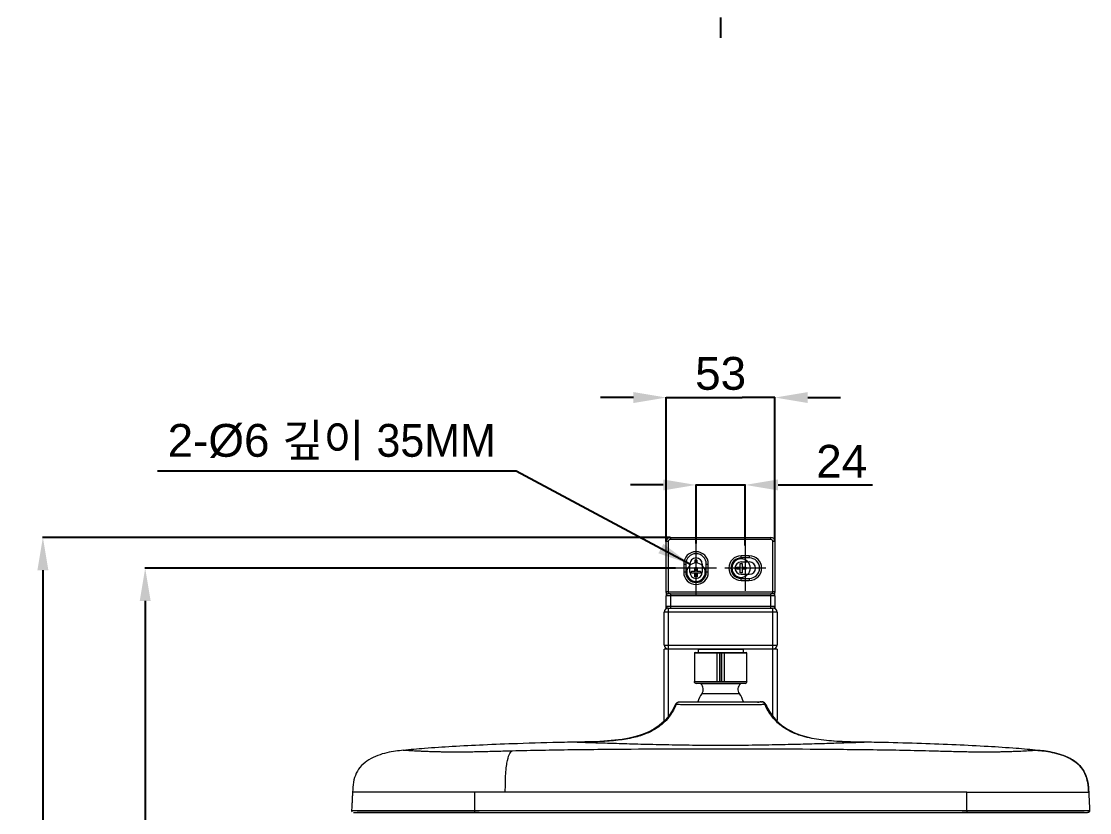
# Model space of a CAD drawing. Header units: millimetres. Extents: x -6909 to -4533, y -2578 to 782.
# Drawn here: x -6293 to -5772, y -369 to 16 of the extents above; entities that cross this region are included whole.
import ezdxf

# ---------------------------------------------------------------- set-up
doc = ezdxf.new("R2010")
doc.units = ezdxf.units.MM
doc.linetypes.add('CENTER2', pattern=[28.575, 19.05, -3.175, 3.175, -3.175])
doc.linetypes.add('HIDDENX2', pattern=[19.05, 12.7, -6.35])
doc.layers.add('DIM', color=3, linetype='Continuous', lineweight=9)
doc.layers.add('FORM', color=7, linetype='Continuous')
doc.layers.add('HIDDEN', color=8, linetype='HIDDENX2')
doc.styles.get("Standard").update_dxf_attribs({"font": 'arial.ttf'})
doc.dimstyles.get("Standard").update_dxf_attribs({"dimtxt": 16, "dimasz": 16, "dimexe": 0.18, "dimexo": 0.0625, "dimgap": 3.5, "dimtad": 0, "dimdec": 1, "dimdsep": 46, "dimtxsty": 'Standard', "dimcen": 0.09, "dimclrd": 3, "dimclre": 3, "dimclrt": 3, "dimadec": 0, "dimazin": 0, "dimtfac": 1, "dimtdec": 1, "dimtofl": 0, "dimtmove": 0, "dimatfit": 3, "dimfxl": 1, "dimtolj": 1, "dimtzin": 0, "dimarcsym": 0})

# ---------------------------------------------------------------- blocks, each defined once
blk = doc.blocks.new('*D153')
at = {"color": 3, "lineweight": -2, "transparency": 16777216}
for p, q in [((-5979.91, -209.62), (-5995.91, -209.62)), ((-5963.91, -238.12), (-5963.91, -209.44)), ((-5963.91, -209.62), (-5939.91, -209.62)), ((-5939.91, -239.12), (-5939.91, -209.44)), ((-5923.91, -209.62), (-5877.79, -209.62))]:
    blk.add_line(p, q, dxfattribs=at)
at = {"color": 3, "lineweight": 18, "transparency": 16777216}
for points in [[(-5979.91, -206.95), (-5979.91, -212.29), (-5963.91, -209.62)], [(-5923.91, -206.95), (-5923.91, -212.29), (-5939.91, -209.62)]]:
    blk.add_solid(points, dxfattribs=at)
at = {"layer": 'Defpoints', "color": 0, "lineweight": 18, "transparency": 16777216}
for p in [(-5939.91, -209.62), (-5963.91, -238.18), (-5939.91, -239.18)]:
    blk.add_point(p, dxfattribs=at)
at = {"color": 3, "lineweight": 18, "transparency": 16777216, "insert": (-5892.85, -198.09), "char_height": 16, "attachment_point": 5}
blk.add_mtext('\\A1;24', dxfattribs=at)
blk = doc.blocks.new('*D154')
at = {"color": 3, "lineweight": -2, "transparency": 16777216}
for p, q in [((-5994.41, -167.02), (-6010.41, -167.02)), ((-5978.41, -237.12), (-5978.41, -166.84)), ((-5978.41, -167.02), (-5962.41, -167.02)), ((-5962.41, -167.02), (-5941.41, -167.02)), ((-5925.41, -167.02), (-5941.41, -167.02)), ((-5925.41, -237.12), (-5925.41, -166.84)), ((-5909.41, -167.02), (-5893.41, -167.02))]:
    blk.add_line(p, q, dxfattribs=at)
at = {"color": 3, "lineweight": 18, "transparency": 16777216}
for points in [[(-5994.41, -164.35), (-5994.41, -169.69), (-5978.41, -167.02)], [(-5909.41, -164.35), (-5909.41, -169.69), (-5925.41, -167.02)]]:
    blk.add_solid(points, dxfattribs=at)
at = {"layer": 'Defpoints', "color": 0, "lineweight": 18, "transparency": 16777216}
for p in [(-5925.41, -167.02), (-5978.41, -237.18), (-5925.41, -237.18)]:
    blk.add_point(p, dxfattribs=at)
at = {"color": 3, "lineweight": 18, "transparency": 16777216, "insert": (-5951.91, -155.34), "char_height": 16, "attachment_point": 5}
blk.add_mtext('\\A1;53', dxfattribs=at)
blk = doc.blocks.new('*D156')
at = {"color": 3, "lineweight": -2, "transparency": 16777216}
for p, q in [((-5973.98, -250.18), (-6232.69, -250.18)), ((-6232.51, -266.18), (-6232.51, -768.57)), ((-6232.51, -1324.18), (-6232.51, -821.79)), ((-6186.98, -1340.18), (-6232.69, -1340.18))]:
    blk.add_line(p, q, dxfattribs=at)
at = {"color": 3, "lineweight": 18, "transparency": 16777216}
for points in [[(-6235.18, -266.18), (-6229.85, -266.18), (-6232.51, -250.18)], [(-6235.18, -1324.18), (-6229.85, -1324.18), (-6232.51, -1340.18)]]:
    blk.add_solid(points, dxfattribs=at)
at = {"layer": 'Defpoints', "color": 0, "lineweight": 18, "transparency": 16777216}
for p in [(-6232.51, -250.18), (-5973.91, -250.18), (-6186.91, -1340.18)]:
    blk.add_point(p, dxfattribs=at)
at = {"color": 3, "lineweight": 18, "transparency": 16777216, "insert": (-6232.51, -795.18), "char_height": 16, "attachment_point": 5, "rotation": 90}
blk.add_mtext('\\A1;1090', dxfattribs=at)
blk = doc.blocks.new('*D157')
at = {"color": 3, "lineweight": -2, "transparency": 16777216}
for p, q in [((-5976.48, -235.18), (-6282.57, -235.18)), ((-6282.39, -251.18), (-6282.39, -778.42)), ((-6282.39, -1377.68), (-6282.39, -850.45)), ((-6026.98, -1393.68), (-6282.57, -1393.68))]:
    blk.add_line(p, q, dxfattribs=at)
at = {"color": 3, "lineweight": 18, "transparency": 16777216}
for points in [[(-6285.06, -251.18), (-6279.72, -251.18), (-6282.39, -235.18)], [(-6285.06, -1377.68), (-6279.72, -1377.68), (-6282.39, -1393.68)]]:
    blk.add_solid(points, dxfattribs=at)
at = {"layer": 'Defpoints', "color": 0, "lineweight": 18, "transparency": 16777216}
for p in [(-6282.39, -235.18), (-5976.41, -235.18), (-6026.91, -1393.68)]:
    blk.add_point(p, dxfattribs=at)
at = {"color": 3, "lineweight": 18, "transparency": 16777216, "insert": (-6282.39, -814.43), "char_height": 16, "attachment_point": 5, "rotation": 90}
blk.add_mtext('\\A1;1158.5', dxfattribs=at)

msp = doc.modelspace()

# ---------------------------------------------------------------- linework, layer by layer
at = {"linetype": 'Continuous', "lineweight": 18}
for p, q in [((-5978.41, -262.1), (-5978.41, -237.18)), ((-5976.41, -235.18), (-5927.41, -235.18)), ((-5925.41, -237.18), (-5925.41, -262.1)), ((-5937.91, -244.18), (-5941.91, -244.18)), ((-5969.91, -248.18), (-5969.91, -252.18)), ((-5968.91, -248.18), (-5968.91, -252.18)), ((-5966.91, -248.83), (-5966.91, -248.18)), ((-5964.41, -246.22), (-5964.41, -247.71)), ((-5963.61, -246.22), (-5964.41, -246.22)), ((-5964.41, -251.68), (-5964.41, -249.93)), ((-5964.41, -249.93), (-5963.41, -249.93)), ((-5963.41, -247.71), (-5963.41, -246.42)), ((-5963.41, -249.93), (-5963.41, -251.68)), ((-5960.91, -248.18), (-5960.91, -248.83)), ((-5958.91, -252.18), (-5958.91, -248.18)), ((-5957.91, -252.18), (-5957.91, -248.18)), ((-5944.16, -250.68), (-5944.16, -249.68)), ((-5944.16, -249.68), (-5942.41, -249.68)), ((-5942.41, -249.68), (-5942.41, -247.93)), ((-5942.41, -247.93), (-5941.41, -247.93)), ((-5937.91, -245.18), (-5941.91, -245.18)), ((-5941.41, -247.93), (-5941.41, -249.68)), ((-5941.41, -249.68), (-5939.66, -249.68)), ((-5939.66, -249.68), (-5939.66, -250.68)), ((-5938.56, -247.18), (-5937.91, -247.18)), ((-5966.16, -252.68), (-5966.16, -251.68)), ((-5966.16, -251.68), (-5964.41, -251.68)), ((-5964.41, -252.68), (-5966.16, -252.68)), ((-5964.41, -254.43), (-5964.41, -252.68)), ((-5963.41, -254.43), (-5964.41, -254.43)), ((-5963.41, -251.68), (-5961.66, -251.68)), ((-5961.66, -252.68), (-5963.41, -252.68)), ((-5963.41, -252.68), (-5963.41, -254.43)), ((-5961.66, -251.68), (-5961.66, -252.68)), ((-5942.41, -250.68), (-5944.16, -250.68)), ((-5942.41, -252.43), (-5942.41, -250.68)), ((-5941.41, -252.43), (-5942.41, -252.43)), ((-5941.91, -255.18), (-5937.91, -255.18)), ((-5939.66, -250.68), (-5941.41, -250.68)), ((-5941.41, -250.68), (-5941.41, -252.43)), ((-5937.91, -253.18), (-5938.56, -253.18)), ((-5941.91, -256.18), (-5937.91, -256.18)), ((-5978.41, -262.1), (-5978.41, -263.68)), ((-5978.41, -268.68), (-5978.41, -263.68)), ((-5977.41, -261.68), (-5926.41, -261.68)), ((-5976.41, -262.68), (-5977.41, -262.68)), ((-5976.41, -262.68), (-5927.41, -262.68)), ((-5926.41, -262.68), (-5927.41, -262.68)), ((-5925.41, -263.68), (-5925.41, -262.1)), ((-5925.41, -263.68), (-5925.41, -268.68)), ((-5978.41, -269.95), (-5978.41, -268.68)), ((-5977.41, -269.68), (-5926.41, -269.68)), ((-5977.41, -269.68), (-5926.41, -269.68)), ((-5925.41, -268.68), (-5925.41, -269.95)), ((-5979.41, -287.68), (-5979.41, -271.68)), ((-5979.41, -287.68), (-5979.41, -271.68)), ((-5924.41, -271.68), (-5924.41, -287.68)), ((-5924.41, -271.68), (-5924.41, -287.68)), ((-5977.41, -289.68), (-5979.41, -289.68)), ((-5979.41, -324.47), (-5979.41, -289.68)), ((-5978.41, -289.68), (-5978.41, -289.42)), ((-5926.41, -289.68), (-5977.41, -289.68)), ((-5926.41, -289.68), (-5977.41, -289.68)), ((-5964.72, -291.68), (-5964.72, -305.38)), ((-5964.42, -291.38), (-5964.4, -291.38)), ((-5964.4, -291.38), (-5953.57, -291.38)), ((-5940.91, -289.88), (-5962.91, -289.88)), ((-5962.91, -289.88), (-5962.91, -291.38)), ((-5959.41, -289.68), (-5959.41, -289.88)), ((-5953.57, -291.38), (-5952.64, -291.38)), ((-5952.64, -291.38), (-5952.43, -291.38)), ((-5952.43, -291.38), (-5951.4, -291.38)), ((-5951.4, -291.38), (-5951.19, -291.38)), ((-5951.19, -291.38), (-5950.26, -291.38)), ((-5950.26, -291.38), (-5939.42, -291.38)), ((-5944.41, -289.68), (-5944.41, -289.88)), ((-5940.91, -289.88), (-5940.91, -291.38)), ((-5939.41, -291.38), (-5939.42, -291.38)), ((-5939.11, -305.38), (-5939.11, -291.68)), ((-5924.41, -289.68), (-5926.41, -289.68)), ((-5925.41, -289.42), (-5925.41, -289.68)), ((-5924.41, -289.68), (-5924.41, -324.47)), ((-5964.81, -305.38), (-5964.7, -305.38)), ((-5940.01, -306.38), (-5963.81, -306.38)), ((-5953.61, -305.38), (-5950.22, -305.38)), ((-5939.01, -305.38), (-5939.13, -305.38)), ((-5772.44, -359.38), (-5772.44, -359.38)), ((-6069.66, -369.38), (-5834.16, -369.38)), ((-5774.61, -369.38), (-5774.61, -369.38))]:
    msp.add_line(p, q, dxfattribs=at)
at = {"linetype": 'Continuous', "lineweight": 13}
for p, q in [((-5977.41, -237.18), (-5978.41, -237.18)), ((-5977.41, -237.18), (-5977.41, -261.68)), ((-5976.41, -235.18), (-5976.41, -236.18)), ((-5927.41, -236.18), (-5976.41, -236.18)), ((-5927.41, -236.18), (-5927.41, -235.18)), ((-5925.41, -237.18), (-5926.41, -237.18)), ((-5926.41, -261.68), (-5926.41, -237.18)), ((-5941.91, -245.18), (-5941.91, -244.18)), ((-5937.91, -244.18), (-5937.91, -245.18)), ((-5969.91, -248.18), (-5968.91, -248.18)), ((-5963.61, -247.69), (-5963.61, -246.22)), ((-5958.91, -248.18), (-5957.91, -248.18)), ((-5968.91, -252.18), (-5969.91, -252.18)), ((-5957.91, -252.18), (-5958.91, -252.18)), ((-5941.91, -256.18), (-5941.91, -255.18)), ((-5937.91, -255.18), (-5937.91, -256.18)), ((-5976.41, -263.68), (-5978.41, -263.68)), ((-5977.41, -261.68), (-5977.41, -262.68)), ((-5976.41, -262.68), (-5976.41, -263.68)), ((-5927.41, -263.68), (-5976.41, -263.68)), ((-5976.41, -263.68), (-5976.41, -268.68)), ((-5927.41, -263.68), (-5927.41, -262.68)), ((-5927.41, -268.68), (-5927.41, -263.68)), ((-5925.41, -263.68), (-5927.41, -263.68)), ((-5926.41, -262.68), (-5926.41, -261.68)), ((-5978.41, -268.68), (-5976.41, -268.68)), ((-5977.41, -269.68), (-5977.41, -271.68)), ((-5976.41, -268.68), (-5976.41, -269.68)), ((-5976.41, -268.68), (-5927.41, -268.68)), ((-5927.41, -268.68), (-5925.41, -268.68)), ((-5927.41, -269.68), (-5927.41, -268.68)), ((-5926.41, -271.68), (-5926.41, -269.68)), ((-5977.41, -271.68), (-5979.41, -271.68)), ((-5977.41, -271.68), (-5977.41, -287.68)), ((-5926.41, -271.68), (-5977.41, -271.68)), ((-5924.41, -271.68), (-5926.41, -271.68)), ((-5926.41, -287.68), (-5926.41, -271.68)), ((-5979.41, -287.68), (-5977.41, -287.68)), ((-5977.41, -287.68), (-5926.41, -287.68)), ((-5977.41, -287.68), (-5977.41, -289.68)), ((-5977.41, -289.68), (-5977.41, -322.32)), ((-5964.72, -291.68), (-5964.7, -291.68)), ((-5964.7, -291.68), (-5964.7, -305.38)), ((-5953.61, -291.68), (-5964.7, -291.68)), ((-5952.45, -291.68), (-5953.61, -291.68)), ((-5953.61, -305.38), (-5953.61, -291.68)), ((-5952.24, -291.68), (-5952.45, -291.68)), ((-5952.45, -291.68), (-5952.45, -305.38)), ((-5951.59, -291.68), (-5952.24, -291.68)), ((-5952.24, -305.38), (-5952.24, -291.68)), ((-5951.38, -291.68), (-5951.59, -291.68)), ((-5951.59, -291.68), (-5951.59, -305.38)), ((-5950.22, -291.68), (-5951.38, -291.68)), ((-5951.38, -305.38), (-5951.38, -291.68)), ((-5939.13, -291.68), (-5950.22, -291.68)), ((-5950.22, -291.68), (-5950.22, -305.38)), ((-5939.13, -291.68), (-5939.11, -291.68)), ((-5939.13, -305.38), (-5939.13, -291.68)), ((-5926.41, -287.68), (-5924.41, -287.68)), ((-5926.41, -289.68), (-5926.41, -287.68)), ((-5926.41, -322.32), (-5926.41, -289.68)), ((-5964.7, -305.38), (-5953.61, -305.38)), ((-5942.23, -306.62), (-5961.6, -306.62)), ((-5950.22, -305.38), (-5939.13, -305.38)), ((-5942.75, -311.44), (-5961.08, -311.44))]:
    msp.add_line(p, q, dxfattribs=at)
at = {"color": 1, "lineweight": 18}
for p, q in [((-5963.91, -263.18), (-5963.91, -238.18)), ((-5939.91, -239.18), (-5939.91, -261.18)), ((-5966.91, -252.18), (-5966.91, -248.18)), ((-5941.91, -247.18), (-5937.91, -247.18)), ((-5953.91, -250.18), (-5973.91, -250.18)), ((-5929.91, -250.18), (-5949.91, -250.18)), ((-5941.91, -253.18), (-5937.91, -253.18))]:
    msp.add_line(p, q, dxfattribs=at)
at = {"linetype": 'Continuous', "lineweight": 18}
for centre, radius, start, end in [((-5976.41, -237.18), 2, 90, 180), ((-5927.41, -237.18), 2, 360, 90), ((-5963.91, -248.18), 6, 90, 180), ((-5963.91, -248.18), 5, 90, 180), ((-5963.91, -248.18), 6, 360, 90), ((-5963.91, -248.18), 5, 360, 90), ((-5941.91, -250.18), 6, 90, 270), ((-5937.91, -250.18), 6, 270, 90), ((-5963.91, -252.18), 4.5, 0, 180), ((-5963.91, -248.18), 3, 0, 180), ((-5963.61, -246.42), 0.2, 0, 90), ((-5941.91, -250.18), 5, 90, 180), ((-5941.91, -250.18), 4.5, 0, 180), ((-5937.91, -250.18), 5, 0, 90), ((-5937.91, -250.18), 3, 270, 90), ((-5963.91, -252.18), 6, 180, 270), ((-5963.91, -252.18), 5, 180, 270), ((-5963.91, -252.18), 4.5, 180, 0), ((-5963.91, -252.18), 5, 270, 0), ((-5963.91, -252.18), 6, 270, 360), ((-5941.91, -250.18), 5, 180, 270), ((-5941.91, -250.18), 4.5, 180, 0), ((-5937.91, -250.18), 5, 270, 0), ((-5977.41, -263.68), 1, 90, 180), ((-5926.41, -263.68), 1, 0, 90), ((-5977.41, -271.68), 2, 90, 180), ((-5977.41, -271.68), 2, 90, 180), ((-5977.41, -268.68), 1, 180, 270), ((-5926.41, -268.68), 1, 270, 360), ((-5926.41, -271.68), 2, 0, 90), ((-5926.41, -271.68), 2, 0, 90), ((-5977.41, -287.68), 2, 180, 270), ((-5977.41, -287.68), 2, 180, 270), ((-5964.42, -291.68), 0.3, 90, 180), ((-5939.41, -291.68), 0.3, 0, 90), ((-5926.41, -287.68), 2, 270, 0), ((-5926.41, -287.68), 2, 270, 0), ((-5963.81, -305.38), 1, 180, 270), ((-5962.25, -307.38), 1, 49.4751, 90), ((-5963.89, -309.31), 3.53, 322.8454, 49.4751), ((-5939.94, -309.31), 3.53, 130.5249, 217.1546), ((-5941.58, -307.38), 1, 90, 130.5249), ((-5940.01, -305.38), 1, 270, 0), ((-5951.91, -318.38), 11.5, 142.8454, 164.8129), ((-5951.91, -318.38), 11.5, 15.3979, 37.1546)]:
    msp.add_arc(centre, radius, start, end, dxfattribs=at)
at = {"linetype": 'Continuous', "lineweight": 13}
for centre, start, end in [((-5976.41, -237.18), 90, 180), ((-5927.41, -237.18), 360, 90)]:
    msp.add_arc(centre, 1, start, end, dxfattribs=at)
at = {"color": 1, "lineweight": 18}
for centre, start, end in [((-5963.91, -248.18), 0, 180), ((-5937.91, -250.18), 270, 90), ((-5963.91, -252.18), 270, 0), ((-5941.91, -250.18), 180, 270)]:
    msp.add_arc(centre, 3, start, end, dxfattribs=at)
at = {"linetype": 'Continuous', "lineweight": 18}
for centre, start_param, end_param in [((-5977.41, -262.1), 1.570796, 3.141593), ((-5926.41, -262.1), 0, 1.570796)]:
    msp.add_ellipse(centre, major_axis=(1, 0), ratio=0.414214, start_param=start_param, end_param=end_param, dxfattribs=at)
at = {"linetype": 'Continuous', "lineweight": 13}
for centre, major_axis, ratio, start_param, end_param in [((-5964.4, -291.68), (0, 0.3), 0.991302, 0, 1.570796), ((-5953.57, -291.68), (0, 0.3), 0.13161, 0, 1.570796), ((-5952.64, -291.68), (0, -0.3), 0.642788, 1.570796, 3.141593), ((-5952.43, -291.68), (0, -0.3), 0.642788, 1.570796, 3.141593), ((-5951.4, -291.68), (0, -0.3), 0.642788, 3.141593, 4.712389), ((-5951.19, -291.68), (0, -0.3), 0.642788, 3.141593, 4.712389), ((-5950.26, -291.68), (0, -0.3), 0.13161, 1.570796, 3.141593), ((-5939.42, -291.68), (0, -0.3), 0.991302, 1.570796, 3.141593)]:
    msp.add_ellipse(centre, major_axis=major_axis, ratio=ratio, start_param=start_param, end_param=end_param, dxfattribs=at)
at = {"linetype": 'Continuous', "lineweight": 18}
for points, degree in [([(-5973.91, -316.58), (-5981.72, -334.39), (-6001.82, -334.57), (-6021.91, -334.99)], 3), ([(-5973.81, -316.58), (-5973.88, -316.58), (-5973.91, -316.58), (-5973.91, -316.58)], 3), ([(-5973.82, -316.58), (-5973.75, -316.58), (-5973.64, -316.58), (-5973.5, -316.58)], 3), ([(-5932.11, -315.38), (-5932.24, -315.38), (-5933.87, -315.71)], 2), ([(-5932.74, -315.47), (-5933.13, -315.47)], 1), ([(-5932.14, -315.38), (-5932.26, -315.38), (-5932.8, -315.46)], 2), ([(-5932.1, -315.38), (-5931.75, -315.38), (-5931.75, -315.38)], 2), ([(-5930.98, -315.69), (-5930.89, -315.55), (-5931.2, -315.46)], 2), ([(-5930.27, -316.59), (-5930.53, -316.04), (-5931.05, -315.71)], 2), ([(-5929.92, -316.58), (-5925.55, -326.54), (-5917.34, -330.99), (-5907.44, -333.05)], 3), ([(-5898.95, -334.27), (-5893.47, -334.77), (-5887.69, -334.88), (-5881.91, -335)], 3), ([(-6131.38, -359.33), (-6131.86, -368.39)], 1), ([(-6071.9, -359.38), (-6071.91, -362.37), (-6071.91, -365.35), (-6071.91, -368.33)], 3), ([(-5831.92, -368.33), (-5831.92, -365.35), (-5831.92, -362.37), (-5831.93, -359.38)], 3), ([(-5772.44, -359.38), (-5772.28, -362.37), (-5772.13, -365.35), (-5771.97, -368.33)], 3), ([(-6071.89, -369.38), (-5991.92, -369.38), (-5911.91, -369.38), (-5831.94, -369.38)], 3), ([(-5772.51, -369.2), (-5772.13, -368.71)], 1)]:
    msp.add_open_spline(points, degree=degree, dxfattribs=at)
for points, degree, knots in [([(-5973.36, -316.26), (-5973.96, -317.73), (-5975.44, -320.6), (-5978.5, -324.63), (-5982.65, -328.16), (-5987.99, -330.99), (-5994.53, -333.02), (-6002.25, -334.26), (-6011.05, -334.81), (-6017.28, -335.02), (-6020.55, -335.03)], 3, [0, 0, 0, 0, 0.086122, 0.17719, 0.275384, 0.38473, 0.509764, 0.653853, 0.817961, 1, 1, 1, 1]), ([(-5973.82, -316.58), (-5973.78, -316.5), (-5973.74, -316.41), (-5973.64, -316.25), (-5973.58, -316.18), (-5973.46, -316.03), (-5973.39, -315.96), (-5973.24, -315.83), (-5973.16, -315.76), (-5973, -315.66), (-5972.91, -315.61), (-5972.73, -315.53), (-5972.64, -315.49), (-5972.46, -315.44), (-5972.36, -315.42), (-5972.18, -315.39), (-5972.08, -315.38), (-5971.99, -315.38)], 3, [0, 0, 0, 0, 0.125, 0.125, 0.25, 0.25, 0.375, 0.375, 0.5, 0.5, 0.625, 0.625, 0.75, 0.75, 0.875, 0.875, 1, 1, 1, 1]), ([(-5971.99, -315.38), (-5971.81, -315.38), (-5970.76, -315.38), (-5969.02, -315.38), (-5967.83, -315.38), (-5966.65, -315.38), (-5965.21, -315.38), (-5963.78, -315.38), (-5962.12, -315.38), (-5960.47, -315.38), (-5956.84, -315.38), (-5954.95, -315.38), (-5953.03, -315.38), (-5949.21, -315.38), (-5947.33, -315.38), (-5945.46, -315.38), (-5941.92, -315.38), (-5940.34, -315.38), (-5938.75, -315.38), (-5937.41, -315.38), (-5936.07, -315.38), (-5933.94, -315.38), (-5933.17, -315.38), (-5933.12, -315.38)], 2, [0, 0, 0, 0.071076, 0.142151, 0.213227, 0.213227, 0.284303, 0.284303, 0.355379, 0.355379, 0.426454, 0.49753, 0.49753, 0.568606, 0.639682, 0.639682, 0.710757, 0.781833, 0.781833, 0.852909, 0.852909, 0.923985, 0.99506, 1, 1, 1]), ([(-5929.92, -316.58), (-5929.96, -316.5), (-5930, -316.41), (-5930.1, -316.25), (-5930.15, -316.18), (-5930.28, -316.03), (-5930.35, -315.96), (-5930.49, -315.83), (-5930.57, -315.77), (-5930.74, -315.66), (-5930.83, -315.61), (-5931, -315.53), (-5931.1, -315.49), (-5931.28, -315.44), (-5931.38, -315.42), (-5931.56, -315.39), (-5931.66, -315.38), (-5931.75, -315.38)], 3, [0, 0, 0, 0, 0.125, 0.125, 0.25, 0.25, 0.375, 0.375, 0.5, 0.5, 0.625, 0.625, 0.75, 0.75, 0.875, 0.875, 1, 1, 1, 1]), ([(-5931.32, -316.58), (-5931.13, -316.58), (-5930.96, -316.58), (-5930.71, -316.58), (-5930.62, -316.58), (-5930.47, -316.58), (-5930.41, -316.58), (-5930.35, -316.58)], 3, [0, 0, 0, 0, 0.457406, 0.457406, 0.75423, 0.75423, 1, 1, 1, 1]), ([(-5883.13, -335.03), (-5886.76, -335.04), (-5893.76, -334.78), (-5903.77, -334.05), (-5912.11, -332.33), (-5918.7, -329.63), (-5923.71, -326.23), (-5927.76, -321.72), (-5929.69, -318.21), (-5930.49, -316.26)], 3, [0, 0, 0, 0, 0.201581, 0.388278, 0.556407, 0.671255, 0.779809, 0.887318, 1, 1, 1, 1]), ([(-6021.91, -335.01), (-6023.96, -335.05), (-6033.67, -335.22), (-6048.92, -335.67), (-6067.17, -336.37), (-6082.24, -337.13), (-6095.25, -337.97), (-6103.19, -338.68), (-6106.65, -339.02)], 3, [0, 0, 0, 0, 0.072416, 0.343196, 0.539364, 0.718081, 0.876914, 1, 1, 1, 1]), ([(-5883.13, -335.03), (-5882.74, -335.02), (-5882.13, -335), (-5881.91, -335), (-5881.91, -335)], 3, [0, 0, 0, 0, 0.472994, 1, 1, 1, 1]), ([(-5797.17, -339.04), (-5800.71, -338.69), (-5808.81, -337.96), (-5822.08, -337.11), (-5837.48, -336.34), (-5854.41, -335.7), (-5869.39, -335.26), (-5878.7, -335.08), (-5881.92, -335.02)], 3, [0, 0, 0, 0, 0.125538, 0.287568, 0.47014, 0.670685, 0.886451, 1, 1, 1, 1]), ([(-6106.66, -339.01), (-6107.9, -339.13), (-6110.42, -339.4), (-6116.01, -340.36), (-6122.24, -342.49), (-6127.2, -346.35), (-6129.8, -350.07), (-6131.1, -354.51), (-6131.3, -357.76), (-6131.38, -359.38)], 3, [0, 0, 0, 0, 0.125, 0.25, 0.5, 0.625, 0.749999, 0.874999, 1, 1, 1, 1]), ([(-5772.43, -359.62), (-5772.4, -357.99), (-5772.71, -354.9), (-5773.91, -350.25), (-5776.6, -346.36), (-5780.32, -343.48), (-5784.6, -341.48), (-5788.99, -340.19), (-5793.2, -339.45), (-5795.89, -339.13), (-5797.17, -339.02)], 3, [0, 0, 0, 0, 0.13745, 0.26531, 0.389665, 0.518035, 0.64913, 0.776974, 0.893957, 1, 1, 1, 1]), ([(-5797.17, -339.02), (-5795.93, -339.15), (-5794.68, -339.28), (-5792.03, -339.65), (-5790.64, -339.89), (-5786.29, -340.9), (-5783.17, -341.95), (-5779.12, -344.4), (-5776.64, -346.32), (-5774.9, -348.81), (-5773.59, -351.53), (-5773.15, -353.01), (-5772.62, -356.12), (-5772.52, -357.75), (-5772.44, -359.38)], 3, [0, 0, 0, 0, 0.125, 0.125, 0.25, 0.25, 0.5, 0.5, 0.625, 0.75, 0.75, 0.875, 0.875, 1, 1, 1, 1]), ([(-5772.43, -359.62), (-5772.39, -358.03), (-5772.73, -354.99), (-5773.9, -350.37), (-5776.66, -346.35), (-5780.42, -343.45), (-5784.68, -341.45), (-5790.32, -339.84), (-5794.48, -339.18), (-5797.17, -339.02)], 3, [0, 0, 0, 0, 0.145913, 0.275917, 0.395716, 0.518752, 0.646926, 0.773737, 1, 1, 1, 1]), ([(-6131.86, -368.32), (-6131.86, -368.46), (-6131.84, -368.66), (-6131.72, -368.91), (-6131.64, -369.02), (-6131.58, -369.07)], 3, [0, 0, 0, 0, 0.476925, 0.735442, 1, 1, 1, 1]), ([(-6130.86, -369.38), (-6130.86, -369.38), (-6130.4, -369.38), (-6128.82, -369.38), (-6127.12, -369.38), (-6124.88, -369.38), (-6122.23, -369.38), (-6119.02, -369.38), (-6115.47, -369.38), (-6111.36, -369.38), (-6106.95, -369.38), (-6101.99, -369.38), (-6095.05, -369.38), (-6084.79, -369.38), (-6076.35, -369.38), (-6071.89, -369.38)], 3, [0, 0, 0, 0, 0.171628, 0.257461, 0.343293, 0.420643, 0.497994, 0.563456, 0.628917, 0.682095, 0.735273, 0.77942, 0.823567, 0.906544, 1, 1, 1, 1]), ([(-6069.66, -369.38), (-6072.08, -369.38), (-6075.35, -369.38), (-6080.29, -369.38), (-6084.46, -369.38), (-6089.3, -369.38), (-6093.92, -369.38), (-6097.47, -369.38), (-6100.09, -369.38), (-6101.96, -369.38), (-6105.51, -369.38), (-6109.18, -369.38), (-6113.44, -369.38), (-6116.7, -369.38), (-6119.83, -369.38), (-6122.36, -369.38), (-6124.5, -369.38), (-6126.18, -369.38), (-6127.36, -369.38), (-6128.25, -369.38), (-6128.86, -369.38), (-6129.16, -369.38), (-6129.21, -369.38), (-6129.21, -369.38)], 3, [0, 0, 0, 0, 0.050698, 0.068744, 0.103865, 0.138608, 0.172187, 0.206085, 0.222178, 0.238344, 0.255948, 0.322333, 0.360628, 0.4288, 0.484986, 0.553732, 0.623155, 0.69244, 0.761875, 0.817214, 0.886356, 0.955435, 1, 1, 1, 1]), ([(-5774.61, -369.38), (-5774.61, -369.38), (-5774.88, -369.38), (-5775.83, -369.38), (-5776.9, -369.38), (-5778.34, -369.38), (-5780.2, -369.38), (-5782.54, -369.38), (-5785.49, -369.38), (-5788.58, -369.38), (-5791.55, -369.38), (-5794.89, -369.38), (-5799.37, -369.38), (-5804.97, -369.38), (-5809.91, -369.38), (-5814.5, -369.38), (-5819.31, -369.38), (-5823.44, -369.38), (-5828.4, -369.38), (-5831.7, -369.38), (-5834.16, -369.38)], 3, [0, 0, 0, 0, 0.13101, 0.200101, 0.269107, 0.338176, 0.406923, 0.475555, 0.544229, 0.611469, 0.645518, 0.678852, 0.744932, 0.794128, 0.827829, 0.861192, 0.895706, 0.930608, 0.948287, 1, 1, 1, 1]), ([(-5831.94, -369.38), (-5830.09, -369.38), (-5826.39, -369.38), (-5820.59, -369.38), (-5814.58, -369.38), (-5808.46, -369.38), (-5802.77, -369.38), (-5797.55, -369.38), (-5793.01, -369.38), (-5787.26, -369.38), (-5781.28, -369.38), (-5775.23, -369.38), (-5773.42, -369.38), (-5773.08, -369.38)], 3, [0, 0, 0, 0, 0.041104, 0.082208, 0.129135, 0.176061, 0.22521, 0.274359, 0.329989, 0.385619, 0.522759, 0.696287, 1, 1, 1, 1]), ([(-5772.27, -369.07), (-5772.22, -369.02), (-5772.13, -368.91), (-5772.04, -368.71), (-5772, -368.52), (-5771.99, -368.39), (-5772, -368.32)], 3, [0, 0, 0, 0, 0.263956, 0.521878, 0.768528, 1, 1, 1, 1])]:
    msp.add_open_spline(points, degree=degree, knots=knots, dxfattribs=at)
at = {"linetype": 'Continuous', "lineweight": 13}
for points, knots in [([(-5973.5, -316.58), (-5973.1, -316.58), (-5972.31, -316.58), (-5971.16, -316.59), (-5970.81, -316.59), (-5970.63, -316.59), (-5970.06, -316.59), (-5968.85, -316.59), (-5966.91, -316.6), (-5965.27, -316.6), (-5964.13, -316.6), (-5963.54, -316.61), (-5961.73, -316.61), (-5959.81, -316.61), (-5957.47, -316.62), (-5956.44, -316.62), (-5955.76, -316.62), (-5955.41, -316.62), (-5954.38, -316.62), (-5953.33, -316.62), (-5952.29, -316.62), (-5951.59, -316.62), (-5951.24, -316.62), (-5949.49, -316.62), (-5948.1, -316.62), (-5945.39, -316.62), (-5944.06, -316.61), (-5942.16, -316.61), (-5941.53, -316.61), (-5940.32, -316.61), (-5938.56, -316.6), (-5936.44, -316.6), (-5935.06, -316.59), (-5934.2, -316.59), (-5932.98, -316.59), (-5931.94, -316.59), (-5931.38, -316.58), (-5931.32, -316.58)], [0, 0, 0, 0, 0.108406, 0.126805, 0.126805, 0.145204, 0.145204, 0.182002, 0.255598, 0.292396, 0.292396, 0.329194, 0.329194, 0.402789, 0.439587, 0.457986, 0.457986, 0.476385, 0.476385, 0.513183, 0.531582, 0.531582, 0.549981, 0.549981, 0.623576, 0.623576, 0.697172, 0.697172, 0.73397, 0.73397, 0.770768, 0.844363, 0.881161, 0.881161, 0.917959, 0.991555, 1, 1, 1, 1]), ([(-5930.35, -316.58), (-5930.34, -316.58), (-5930.06, -316.58), (-5929.92, -316.58), (-5929.92, -316.58)], [0, 0, 0, 0, 0.041227, 1, 1, 1, 1]), ([(-5797.17, -339.02), (-5797.17, -339.02), (-5797.19, -339.02), (-5797.45, -339.04), (-5798.49, -339.11), (-5800.08, -339.21), (-5801.86, -339.32), (-5804.02, -339.44), (-5806.84, -339.57), (-5810.65, -339.71), (-5813.55, -339.79), (-5816.25, -339.84), (-5819.21, -339.89), (-5823.47, -339.91), (-5828.38, -339.88), (-5832.62, -339.81), (-5835.56, -339.75), (-5839.36, -339.66), (-5842.92, -339.56), (-5846.58, -339.46), (-5853.82, -339.26), (-5869.58, -338.93), (-5903.47, -338.5), (-5951.92, -338.35), (-6000.36, -338.5), (-6034.27, -338.93), (-6048.79, -339.24), (-6053.63, -339.36)], [0, 0, 0, 0, 0.005613, 0.044894, 0.089787, 0.134681, 0.157127, 0.179574, 0.224468, 0.246914, 0.269361, 0.280585, 0.291808, 0.314255, 0.336701, 0.348467, 0.359148, 0.369829, 0.38051, 0.391191, 0.401872, 0.444595, 0.530042, 0.700936, 0.87183, 0.957277, 1, 1, 1, 1]), ([(-6021.91, -334.99), (-6021.91, -334.99), (-6021.24, -335.01), (-6019.01, -335.08), (-6016.69, -335.16), (-6013.75, -335.25), (-6009.03, -335.4), (-6001.73, -335.63), (-5991.06, -335.94), (-5978.88, -336.23), (-5967.86, -336.4), (-5958.79, -336.48), (-5951.91, -336.5), (-5945.04, -336.48), (-5935.97, -336.4), (-5924.95, -336.23), (-5912.77, -335.94), (-5902.1, -335.63), (-5893.34, -335.36), (-5886.83, -335.15), (-5884.09, -335.07), (-5883.17, -335.04), (-5883.13, -335.03)], [0, 0, 0, 0, 0.06644, 0.09966, 0.132879, 0.166099, 0.199319, 0.265759, 0.332198, 0.398638, 0.465078, 0.498298, 0.531517, 0.564737, 0.597957, 0.664397, 0.730836, 0.797276, 0.863716, 0.930155, 0.996595, 1, 1, 1, 1]), ([(-5881.91, -335), (-5881.91, -335), (-5882.13, -335), (-5882.74, -335.02), (-5883.13, -335.03)], [0, 0, 0, 0, 0.527238, 1, 1, 1, 1]), ([(-6053.63, -339.36), (-6054.84, -339.39), (-6057.26, -339.46), (-6060.91, -339.56), (-6064.48, -339.65), (-6068.27, -339.75), (-6071.22, -339.81), (-6075.45, -339.87), (-6080.36, -339.91), (-6084.62, -339.88), (-6087.58, -339.84), (-6090.28, -339.79), (-6093.18, -339.71), (-6096.04, -339.6), (-6098.4, -339.5), (-6100.36, -339.4), (-6101.97, -339.31), (-6103.75, -339.2), (-6105.34, -339.1), (-6106.42, -339.02), (-6106.66, -339.01), (-6106.66, -339.01)], [0, 0, 0, 0, 0.026576, 0.053151, 0.079727, 0.106302, 0.132878, 0.162158, 0.218014, 0.273871, 0.301799, 0.329727, 0.385583, 0.441439, 0.497295, 0.553151, 0.609007, 0.664863, 0.776576, 0.888288, 1, 1, 1, 1]), ([(-6056.91, -359.38), (-6056.89, -357.8), (-6056.87, -354.63), (-6056.7, -350.3), (-6056.35, -346.64), (-6055.7, -342.83), (-6054.88, -340.7), (-6054.14, -339.74), (-6053.8, -339.48), (-6053.63, -339.36)], [0, 0, 0, 0, 0.125, 0.25, 0.375, 0.5, 0.75, 0.875, 1, 1, 1, 1]), ([(-6071.9, -359.38), (-6076.21, -359.38), (-6084.62, -359.38), (-6096.23, -359.38), (-6106.56, -359.38), (-6115.35, -359.38), (-6122.4, -359.38), (-6129.27, -359.38), (-6131.38, -359.38), (-6131.38, -359.38)], [0, 0, 0, 0, 0.125, 0.25, 0.375, 0.5, 0.625, 0.75, 1, 1, 1, 1]), ([(-5831.93, -359.38), (-5830.59, -359.38), (-5827.46, -359.38), (-5821.54, -359.38), (-5813.97, -359.38), (-5806.94, -359.38), (-5801.91, -359.38), (-5797.36, -359.38), (-5792.56, -359.38), (-5786.5, -359.38), (-5782.24, -359.38), (-5779.08, -359.38), (-5776.52, -359.38), (-5774.28, -359.38), (-5772.84, -359.38), (-5772.48, -359.38), (-5772.44, -359.38), (-5772.44, -359.38)], [0, 0, 0, 0, 0.029986, 0.063017, 0.126035, 0.189052, 0.220561, 0.252069, 0.315087, 0.378104, 0.504139, 0.567156, 0.630174, 0.756208, 0.882243, 0.992519, 1, 1, 1, 1]), ([(-6131.86, -368.33), (-6131.85, -368.33), (-6129.73, -368.33), (-6122.84, -368.33), (-6115.75, -368.33), (-6106.91, -368.33), (-6096.51, -368.33), (-6084.78, -368.33), (-6076.28, -368.33), (-6071.91, -368.33)], [0, 0, 0, 0, 0.249605, 0.374671, 0.499737, 0.624803, 0.749868, 0.874934, 1, 1, 1, 1]), ([(-5831.92, -368.33), (-5827.54, -368.33), (-5819.03, -368.33), (-5807.32, -368.33), (-5796.92, -368.33), (-5788.08, -368.33), (-5780.99, -368.33), (-5774.34, -368.33), (-5772.18, -368.33), (-5771.99, -368.33)], [0, 0, 0, 0, 0.127218, 0.254436, 0.381653, 0.508871, 0.636089, 0.763307, 1, 1, 1, 1])]:
    msp.add_open_spline(points, degree=3, knots=knots, dxfattribs=at)
for points in [[(-6056.91, -359.38), (-6061.9, -359.38), (-6066.9, -359.38), (-6071.9, -359.38)], [(-5831.93, -359.38), (-5869.42, -359.38), (-5944.41, -359.38), (-6019.41, -359.38), (-6056.91, -359.38)], [(-6071.91, -368.33), (-6031.92, -368.33), (-5951.91, -368.33), (-5871.91, -368.33), (-5831.92, -368.33)]]:
    msp.add_open_spline(points, degree=3, dxfattribs=at)
at = {"linetype": 'Continuous', "lineweight": 18}
for points, weights in [([(-6071.91, -368.33), (-6071.91, -368.94), (-6071.9, -369.38), (-6071.89, -369.38)], [1.00002653091, 0.792243876052, 0.792227541443, 0.999977527085]), ([(-5831.92, -368.33), (-5831.91, -368.94), (-5831.93, -369.38), (-5831.94, -369.38)], [1.00004297397, 0.792237239278, 0.792222061557, 0.999997440805]), ([(-5771.97, -368.33), (-5771.94, -368.94), (-5772.36, -369.38), (-5772.97, -369.38)], [1.00002915471, 0.792239586644, 0.792226711383, 0.999990528932])]:
    msp.add_rational_spline(points, weights, degree=3, dxfattribs=at)
at = {"layer": 'FORM', "color": 1, "lineweight": 18}
msp.add_line((-5960.91, -248.18), (-5960.91, -252.18), dxfattribs=at)
for centre, start, end in [((-5941.91, -250.18), 90, 180), ((-5963.91, -252.18), 180, 270)]:
    msp.add_arc(centre, 3, start, end, dxfattribs=at)
at = {"layer": 'HIDDEN', "color": 1, "linetype": 'CENTER2', "ltscale": 0.9}
msp.add_line((-5952, 584.09), (-5952, 8.34), dxfattribs=at)

# ---------------------------------------------------------------- texts
at = {"layer": 'DIM', "color": 3, "lineweight": 18, "insert": (-6221.57, -179.89), "char_height": 16, "attachment_point": 1}
msp.add_mtext_dynamic_manual_height_columns('2-%%C6 {\\fGulim|b0|i0|c129|p50;깊이 35MM}', width=183.9434, gutter_width=1, heights=[0], dxfattribs=at)

# ---------------------------------------------------------------- dimensions: what is measured, and where the dimension line sits
at = {"color": 1, "lineweight": 18}
dim = msp.add_linear_dim(base=(-5925.41, -167.02), p1=(-5978.41, -237.18), p2=(-5925.41, -237.18), dimstyle='Standard', override={"dimtad": 3, "dimtofl": 1}, dxfattribs=at)
dim.commit()
dim.dimension.update_dxf_attribs({"geometry": '*D154', "text_midpoint": (-5951.91, -155.34)})
dim = msp.add_linear_dim(base=(-5939.91, -209.62), p1=(-5963.91, -238.18), p2=(-5939.91, -239.18), dimstyle='Standard', override={"dimtad": 3, "dimtofl": 1}, dxfattribs=at)
dim.commit()
dim.dimension.update_dxf_attribs({"geometry": '*D153', "text_midpoint": (-5892.85, -209.62), "dimtype": 160})
for base, p1, p2, picture, middle in [((-6282.39, -235.18), (-6026.91, -1393.68), (-5976.41, -235.18), '*D157', (-6282.39, -814.43)), ((-6232.51, -250.18), (-6186.91, -1340.18), (-5973.91, -250.18), '*D156', (-6232.51, -795.18))]:
    dim = msp.add_linear_dim(base=base, p1=p1, p2=p2, angle=90, dimstyle='Standard', dxfattribs=at)
    dim.commit()
    dim.dimension.update_dxf_attribs({"geometry": picture, "text_midpoint": middle})

# ---------------------------------------------------------------- leaders
msp.add_leader([(-5966.91, -248.18), (-6051.55, -202.97), (-6226.54, -202.97)], dimstyle='Standard', override={"dimgap": 1.5, "dimtad": 0}, dxfattribs=at)

doc.saveas('drawing.dxf')
